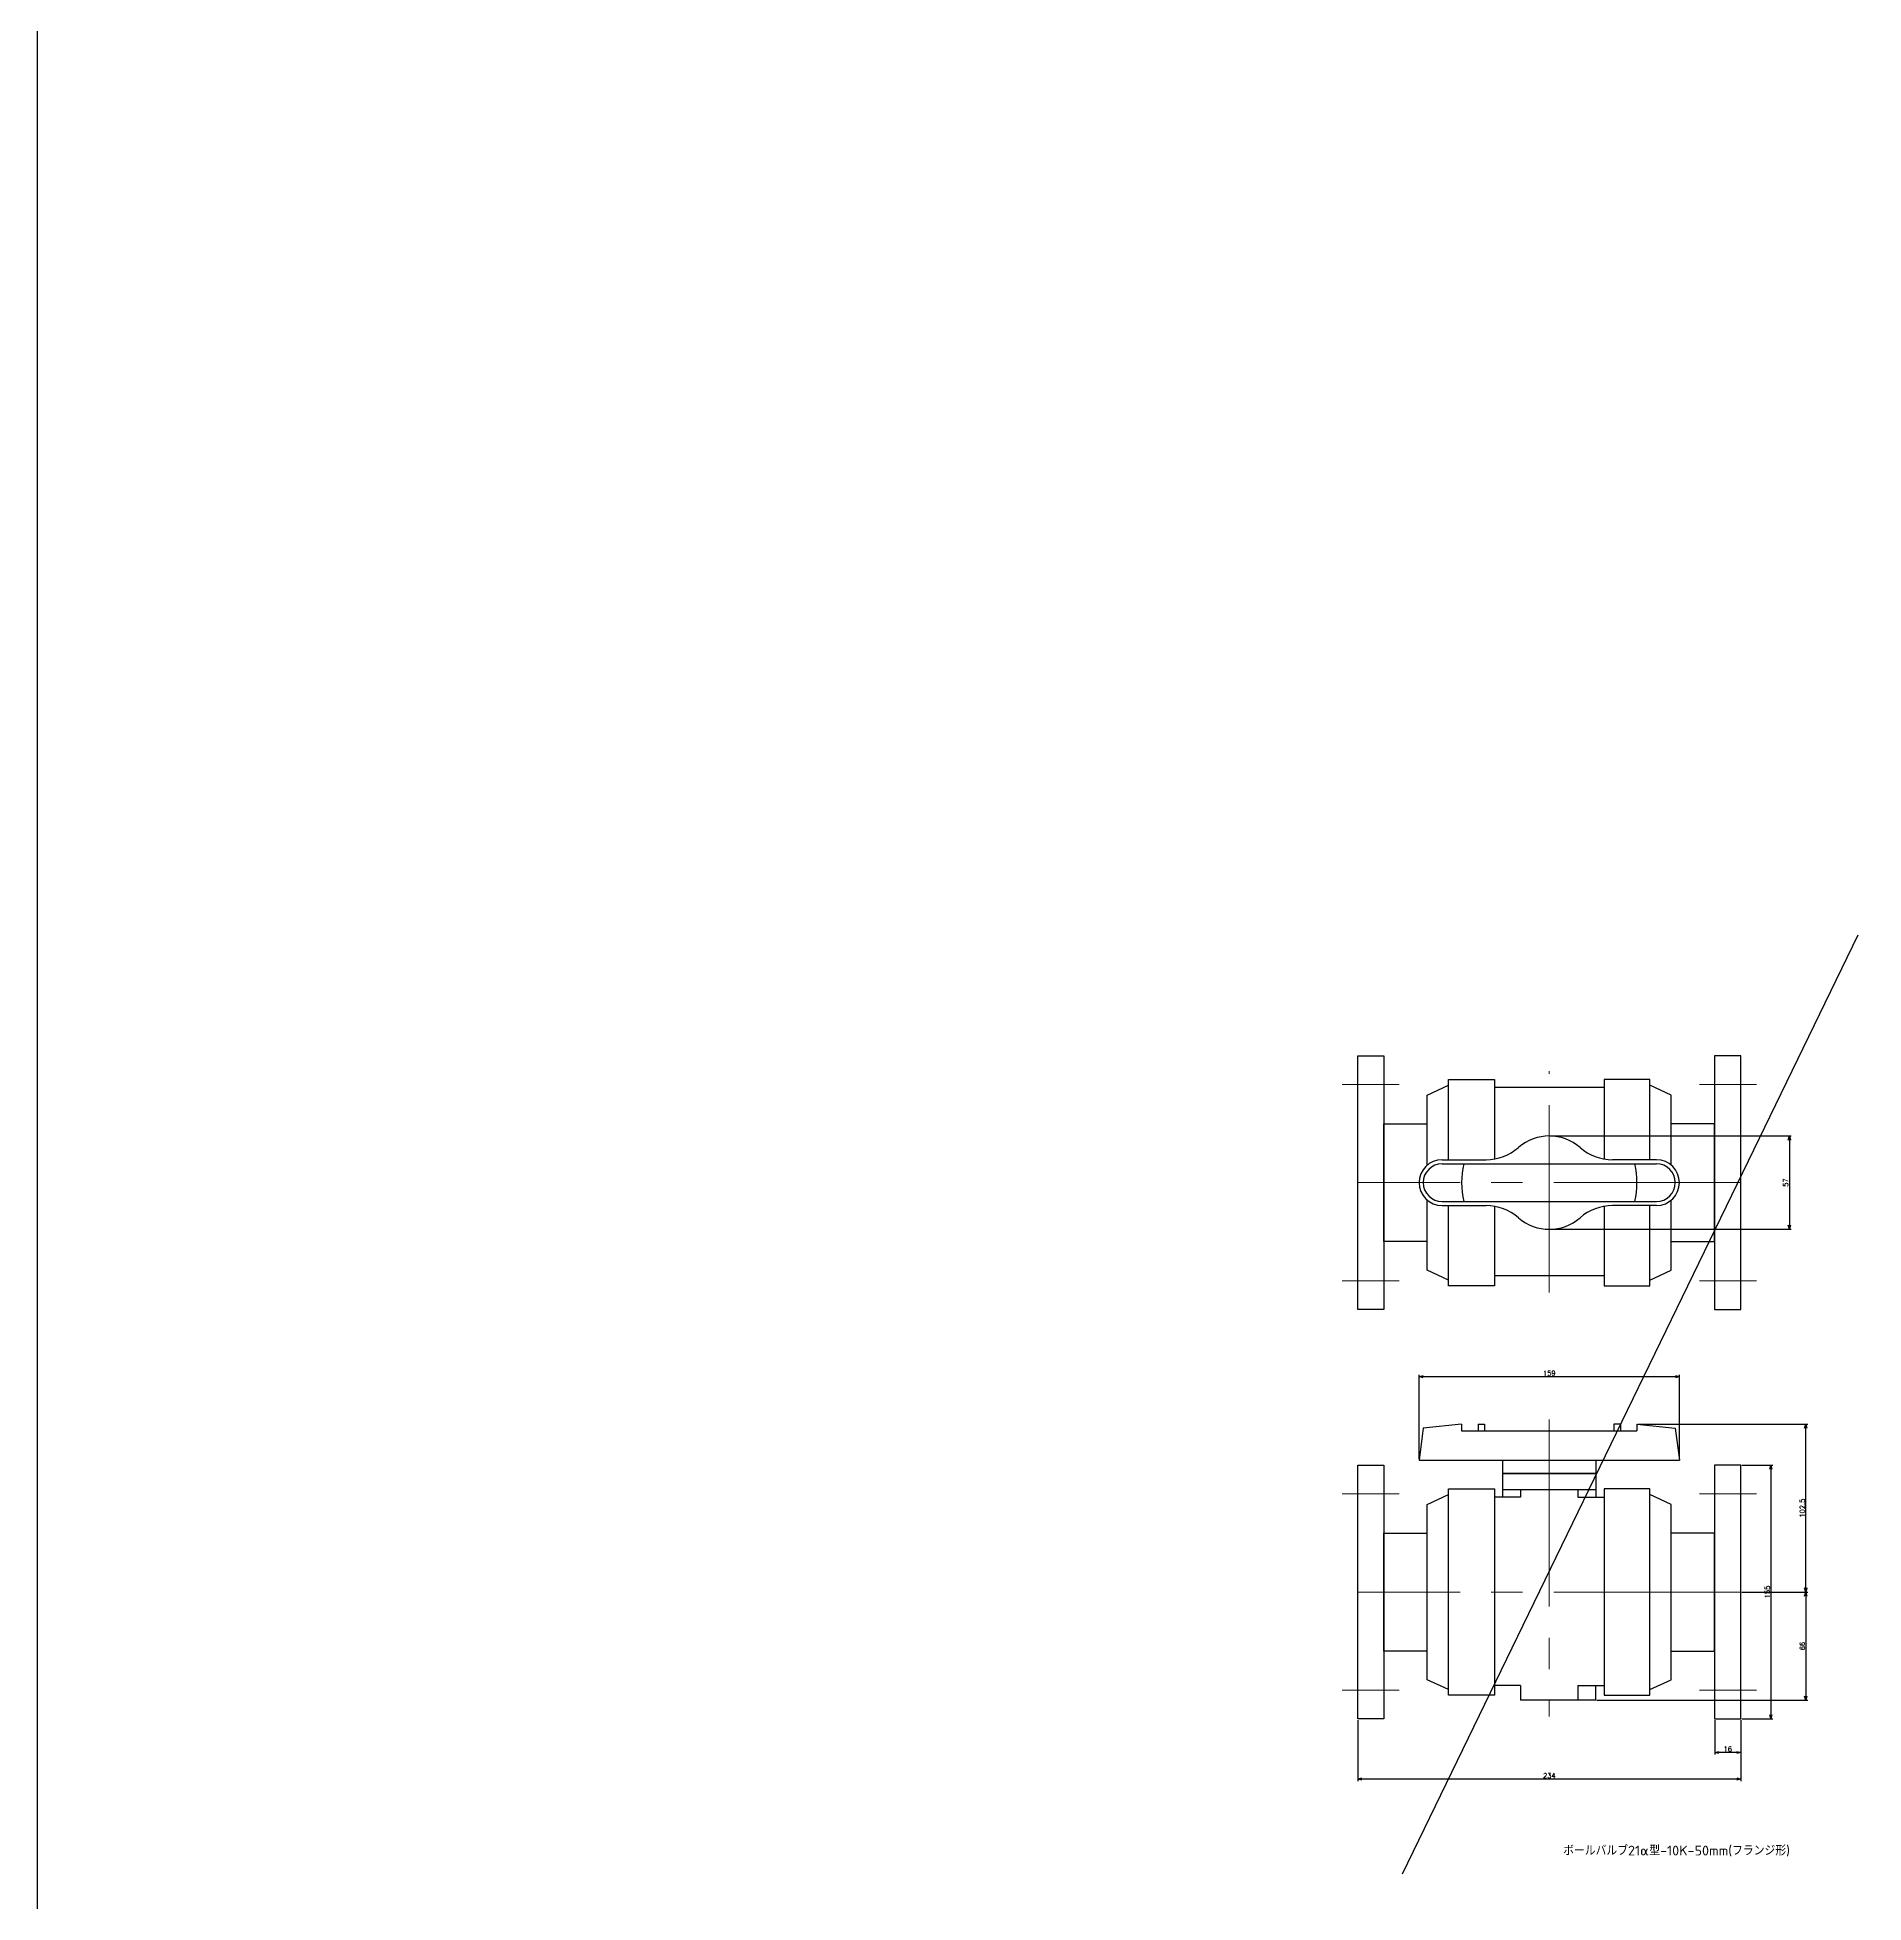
# Model space of a CAD drawing. Header units: millimetres. Extents: x -16130 to 36813, y -8099 to 27484.
# Drawn here: x 5833 to 6949, y 25172 to 26311 of the extents above; entities that cross this region are included whole.
import ezdxf
from ezdxf.enums import TextEntityAlignment as Align

# ---------------------------------------------------------------- set-up
doc = ezdxf.new("R2010")
doc.units = ezdxf.units.MM
doc.header["$LTSCALE"] = 6
doc.header["$PDMODE"] = 99
doc.header["$PDSIZE"] = 1
doc.linetypes.add('CENTER2', pattern=[28.575, 19.05, -3.175, 3.175, -3.175])
doc.layers.add('05_CENTER', color=4, linetype='CENTER2', lineweight=13)
doc.layers.add('08_DIM', color=3, linetype='Continuous', lineweight=13)
doc.styles.add('KSS_TXT', font='txt.shx', dxfattribs={"bigfont": 'extfont2.shx'})
doc.dimstyles.new('KSS_DIM', dxfattribs={"dimtxt": 3, "dimasz": 2.5, "dimexe": 1.25, "dimexo": 0.625, "dimtad": 1, "dimdsep": 46, "dimtxsty": 'KSS_TXT', "dimblk": 'OPEN30', "dimcen": 0, "dimazin": 2, "dimtfac": 0.75, "dimtmove": 0, "dimatfit": 3, "dimldrblk": 'OPEN30', "dimfxl": 1, "dimtolj": 1, "dimarcsym": 0})

# ---------------------------------------------------------------- blocks, each defined once
blk = doc.blocks.new('_Open30')
at = {"color": 0, "linetype": 'ByBlock', "lineweight": -2}
for p, q in [((-1, 0.27), (0, 0)), ((0, 0), (-1, -0.27)), ((0, 0), (-1, 0))]:
    blk.add_line(p, q, dxfattribs=at)
blk = doc.blocks.new('*D1116')
at = {"layer": '08_DIM', "color": 0, "lineweight": -2, "transparency": 16777216}
for p, q in [((6677.3, 25442.4), (6677.3, 25494)), ((6679.8, 25492.8), (6833.8, 25492.8)), ((6836.3, 25442.4), (6836.3, 25494))]:
    blk.add_line(p, q, dxfattribs=at)
at = {"layer": 'Defpoints', "color": 0, "transparency": 16777216}
for p in [(6836.3, 25492.8), (6677.3, 25441.8), (6836.3, 25441.8)]:
    blk.add_point(p, dxfattribs=at)
at = {"layer": '08_DIM', "color": 0, "lineweight": -2, "transparency": 16777216, "xscale": 2.5, "yscale": 2.5, "zscale": 2.5, "rotation": 180}
blk.add_blockref('_Open30', (6677.3, 25492.8), dxfattribs=at)
at = {"layer": '08_DIM', "color": 0, "lineweight": -2, "transparency": 16777216, "xscale": 2.5, "yscale": 2.5, "zscale": 2.5}
blk.add_blockref('_Open30', (6836.3, 25492.8), dxfattribs=at)
at = {"layer": '08_DIM', "color": 0, "transparency": 16777216, "insert": (6756.8, 25494.9), "char_height": 3, "attachment_point": 5, "style": 'KSS_TXT'}
blk.add_mtext('\\A1;159', dxfattribs=at)
blk = doc.blocks.new('*D1117')
at = {"layer": '08_DIM', "color": 0, "lineweight": -2, "transparency": 16777216}
for p, q in [((6810.9, 25463.8), (6914.7, 25463.8)), ((6913.4, 25363.8), (6913.4, 25461.3)), ((6874.4, 25361.3), (6914.7, 25361.3))]:
    blk.add_line(p, q, dxfattribs=at)
at = {"layer": 'Defpoints', "color": 0, "transparency": 16777216}
for p in [(6810.3, 25463.8), (6913.4, 25463.8), (6873.8, 25361.3)]:
    blk.add_point(p, dxfattribs=at)
at = {"layer": '08_DIM', "color": 0, "lineweight": -2, "transparency": 16777216, "xscale": 2.5, "yscale": 2.5, "zscale": 2.5}
for p, rotation in [((6913.4, 25463.8), 90), ((6913.4, 25361.3), 270)]:
    blk.add_blockref('_Open30', p, dxfattribs=dict(at, rotation=rotation))
at = {"layer": '08_DIM', "color": 0, "transparency": 16777216, "insert": (6911.3, 25412.5), "char_height": 3, "attachment_point": 5, "rotation": 90, "style": 'KSS_TXT'}
blk.add_mtext('\\A1;102.5', dxfattribs=at)
blk = doc.blocks.new('*D1118')
at = {"layer": '08_DIM', "color": 0, "lineweight": -2, "transparency": 16777216}
for p, q in [((6874.4, 25361.3), (6914.7, 25361.3)), ((6913.4, 25358.8), (6913.4, 25297.8)), ((6785.9, 25295.3), (6914.7, 25295.3))]:
    blk.add_line(p, q, dxfattribs=at)
at = {"layer": 'Defpoints', "color": 0, "transparency": 16777216}
for p in [(6873.8, 25361.3), (6785.3, 25295.3), (6913.4, 25295.3)]:
    blk.add_point(p, dxfattribs=at)
at = {"layer": '08_DIM', "color": 0, "lineweight": -2, "transparency": 16777216, "xscale": 2.5, "yscale": 2.5, "zscale": 2.5}
for p, rotation in [((6913.4, 25361.3), 90), ((6913.4, 25295.3), 270)]:
    blk.add_blockref('_Open30', p, dxfattribs=dict(at, rotation=rotation))
at = {"layer": '08_DIM', "color": 0, "transparency": 16777216, "insert": (6911.3, 25328.3), "char_height": 3, "attachment_point": 5, "rotation": 90, "style": 'KSS_TXT'}
blk.add_mtext('\\A1;66', dxfattribs=at)
blk = doc.blocks.new('*D1119')
at = {"layer": '08_DIM', "color": 0, "lineweight": -2, "transparency": 16777216}
for p, q in [((6874.4, 25438.8), (6893.3, 25438.8)), ((6892.1, 25436.3), (6892.1, 25286.3)), ((6874.4, 25283.8), (6893.3, 25283.8))]:
    blk.add_line(p, q, dxfattribs=at)
at = {"layer": 'Defpoints', "color": 0, "transparency": 16777216}
for p in [(6873.8, 25438.8), (6873.8, 25283.8), (6892.1, 25283.8)]:
    blk.add_point(p, dxfattribs=at)
at = {"layer": '08_DIM', "color": 0, "lineweight": -2, "transparency": 16777216, "xscale": 2.5, "yscale": 2.5, "zscale": 2.5}
for p, rotation in [((6892.1, 25438.8), 90), ((6892.1, 25283.8), 270)]:
    blk.add_blockref('_Open30', p, dxfattribs=dict(at, rotation=rotation))
at = {"layer": '08_DIM', "color": 0, "transparency": 16777216, "insert": (6890, 25361.3), "char_height": 3, "attachment_point": 5, "rotation": 90, "style": 'KSS_TXT'}
blk.add_mtext('\\A1;155', dxfattribs=at)
blk = doc.blocks.new('*D1120')
at = {"layer": '08_DIM', "color": 0, "lineweight": -2, "transparency": 16777216}
for p, q in [((6857.8, 25283.1), (6857.8, 25262)), ((6873.8, 25283.1), (6873.8, 25262)), ((6871.3, 25263.3), (6860.3, 25263.3))]:
    blk.add_line(p, q, dxfattribs=at)
at = {"layer": 'Defpoints', "color": 0, "transparency": 16777216}
for p in [(6857.8, 25283.8), (6873.8, 25283.8), (6857.8, 25263.3)]:
    blk.add_point(p, dxfattribs=at)
at = {"layer": '08_DIM', "color": 0, "lineweight": -2, "transparency": 16777216, "xscale": 2.5, "yscale": 2.5, "zscale": 2.5, "rotation": 180}
blk.add_blockref('_Open30', (6857.8, 25263.3), dxfattribs=at)
at = {"layer": '08_DIM', "color": 0, "lineweight": -2, "transparency": 16777216, "xscale": 2.5, "yscale": 2.5, "zscale": 2.5}
blk.add_blockref('_Open30', (6873.8, 25263.3), dxfattribs=at)
at = {"layer": '08_DIM', "color": 0, "transparency": 16777216, "insert": (6865.8, 25265.4), "char_height": 3, "attachment_point": 5, "style": 'KSS_TXT'}
blk.add_mtext('\\A1;16', dxfattribs=at)
blk = doc.blocks.new('*D1121')
at = {"layer": '08_DIM', "color": 0, "lineweight": -2, "transparency": 16777216}
for p, q in [((6639.8, 25283.1), (6639.8, 25245.8)), ((6873.8, 25283.1), (6873.8, 25245.8)), ((6871.3, 25247.1), (6642.3, 25247.1))]:
    blk.add_line(p, q, dxfattribs=at)
at = {"layer": 'Defpoints', "color": 0, "transparency": 16777216}
for p in [(6639.8, 25283.8), (6873.8, 25283.8), (6639.8, 25247.1)]:
    blk.add_point(p, dxfattribs=at)
at = {"layer": '08_DIM', "color": 0, "lineweight": -2, "transparency": 16777216, "xscale": 2.5, "yscale": 2.5, "zscale": 2.5, "rotation": 180}
blk.add_blockref('_Open30', (6639.8, 25247.1), dxfattribs=at)
at = {"layer": '08_DIM', "color": 0, "lineweight": -2, "transparency": 16777216, "xscale": 2.5, "yscale": 2.5, "zscale": 2.5}
blk.add_blockref('_Open30', (6873.8, 25247.1), dxfattribs=at)
at = {"layer": '08_DIM', "color": 0, "transparency": 16777216, "insert": (6756.8, 25249.2), "char_height": 3, "attachment_point": 5, "style": 'KSS_TXT'}
blk.add_mtext('\\A1;234', dxfattribs=at)
blk = doc.blocks.new('*D1124')
at = {"layer": '08_DIM', "color": 0, "lineweight": -2, "transparency": 16777216}
for p, q in [((6757.4, 25639.8), (6904.6, 25639.8)), ((6903.4, 25637.3), (6903.4, 25585.3)), ((6757.4, 25582.8), (6904.6, 25582.8))]:
    blk.add_line(p, q, dxfattribs=at)
at = {"layer": 'Defpoints', "color": 0, "transparency": 16777216}
for p in [(6756.8, 25639.8), (6756.8, 25582.8), (6903.4, 25582.8)]:
    blk.add_point(p, dxfattribs=at)
at = {"layer": '08_DIM', "color": 0, "lineweight": -2, "transparency": 16777216, "xscale": 2.5, "yscale": 2.5, "zscale": 2.5}
for p, rotation in [((6903.4, 25639.8), 90), ((6903.4, 25582.8), 270)]:
    blk.add_blockref('_Open30', p, dxfattribs=dict(at, rotation=rotation))
at = {"layer": '08_DIM', "color": 0, "transparency": 16777216, "insert": (6901.2, 25611.3), "char_height": 3, "attachment_point": 5, "rotation": 90, "style": 'KSS_TXT'}
blk.add_mtext('\\A1;57', dxfattribs=at)
blk = doc.blocks.new('ボールバルブ21α型-10K-50mma_1_1')
at = {"color": 0}
for p, q in [((-194, 100), (-196.5, 80.5)), ((-170.5, 102.5), (-194, 100)), ((-170.5, 102.5), (-170.5, 98.5)), ((-170.5, 98.5), (-63.5, 98.5)), ((-160.5, 102.5), (-156.5, 102.5)), ((-160.5, 102.5), (-160.5, 98.5)), ((-156.5, 102.5), (-156.5, 98.5)), ((-77.5, 102.5), (-77.5, 98.5)), ((-73.5, 102.5), (-77.5, 102.5)), ((-73.5, 102.5), (-73.5, 98.5)), ((-63.5, 102.5), (-40, 100)), ((-63.5, 102.5), (-63.5, 98.5)), ((-40, 100), (-37.5, 80.5)), ((-196.5, 80.5), (-37.5, 80.5)), ((-145.5, 80.5), (-145.5, 58)), ((-88.5, 80.5), (-88.5, 58)), ((-234, -77.5), (-234, 77.5)), ((-234, 77.5), (-218, 77.5)), ((-218, 77.5), (-218, -77.5)), ((-88.5, 72.5), (-145.5, 72.5)), ((-145.5, 72.5), (-88.5, 72.5)), ((0, 77.5), (-16, 77.5)), ((-16, 77.5), (-16, -77.5)), ((0, -77.5), (0, 77.5)), ((-191.5, 53.5), (-178.5, 59.5)), ((-178.5, -63), (-178.5, 63)), ((-178.5, 63), (-150.5, 63)), ((-150.5, 63), (-150.5, -63)), ((-134.5, 58), (-150.5, 58)), ((-88.5, 62.5), (-145.5, 62.5)), ((-134.5, 62.5), (-134.5, 58)), ((-99.5, 62.5), (-99.5, 58)), ((-99.5, 58), (-83.5, 58)), ((-55.5, 63), (-83.5, 63)), ((-83.5, 63), (-83.5, -63)), ((-55.5, -63), (-55.5, 63)), ((-42.5, 53.5), (-55.5, 59.5)), ((-191.5, -53.5), (-191.5, 53.5)), ((-42.5, -53.5), (-42.5, 53.5)), ((-218, 36), (-191.5, 36)), ((-218, -36), (-218, 36)), ((-16, 36), (-42.5, 36)), ((-16, -36), (-16, 36)), ((-191.5, -36), (-218, -36)), ((-42.5, -36), (-16, -36)), ((-178.5, -59.5), (-191.5, -53.5)), ((-55.5, -59.5), (-42.5, -53.5)), ((-150.5, -63), (-178.5, -63)), ((-134.5, -57), (-150.5, -57)), ((-134.5, -57), (-134.5, -66)), ((-88.5, -66), (-134.5, -66)), ((-99.5, -57), (-83.5, -57)), ((-99.5, -57), (-99.5, -66)), ((-88.5, -66), (-88.5, -57)), ((-83.5, -63), (-55.5, -63)), ((-218, -77.5), (-234, -77.5)), ((-16, -77.5), (0, -77.5))]:
    blk.add_line(p, q, dxfattribs=at)
at = {"layer": '05_CENTER', "color": 0}
for p, q in [((-117, 105.4), (-117, -76)), ((-243.5, 60), (-208.7, 60)), ((9.5, 60), (-25.3, 60)), ((0, 0), (-234, 0)), ((-243.5, -60), (-208.7, -60)), ((9.5, -60), (-25.3, -60))]:
    blk.add_line(p, q, dxfattribs=at)
blk = doc.blocks.new('ボールバルブ21α型-10K-50mmb_1_1')
at = {"color": 0}
for p, q in [((-234, -77.5), (-234, 77.5)), ((-234, 77.5), (-218, 77.5)), ((-218, 77.5), (-218, -77.5)), ((-16, 77.5), (-16, -77.5)), ((0, 77.5), (-16, 77.5)), ((0, -77.5), (0, 77.5)), ((-191.5, 53.5), (-178.5, 59.5)), ((-178.5, 63), (-150.5, 63)), ((-178.5, 14), (-178.5, 63)), ((-150.5, 63), (-150.5, 14.4)), ((-83.5, 58), (-150.5, 58)), ((-55.5, 63), (-83.5, 63)), ((-83.5, 63), (-83.5, 14.4)), ((-55.5, 14), (-55.5, 63)), ((-42.5, 53.5), (-55.5, 59.5)), ((-191.5, 10.7), (-191.5, 53.5)), ((-42.5, 10.7), (-42.5, 53.5)), ((-218, 36), (-191.5, 36)), ((-218, -36), (-218, 36)), ((-16, 36), (-42.5, 36)), ((-16, -36), (-16, 36)), ((-182.5, 14), (-155.6, 14)), ((-182.5, 11.5), (-51.5, 11.5)), ((-51.5, 14), (-78.4, 14)), ((-191.5, -53.5), (-191.5, -10.7)), ((-42.5, -53.5), (-42.5, -10.7)), ((-182.5, -11.5), (-51.5, -11.5)), ((-182.5, -14), (-155.6, -14)), ((-178.5, -63), (-178.5, -14)), ((-150.5, -14.4), (-150.5, -63)), ((-83.5, -14.4), (-83.5, -63)), ((-51.5, -14), (-78.4, -14)), ((-55.5, -63), (-55.5, -14)), ((-191.5, -36), (-218, -36)), ((-42.5, -36), (-16, -36)), ((-178.5, -59.5), (-191.5, -53.5)), ((-55.5, -59.5), (-42.5, -53.5)), ((-150.5, -63), (-178.5, -63)), ((-83.5, -57), (-150.5, -57)), ((-83.5, -63), (-55.5, -63)), ((-218, -77.5), (-234, -77.5)), ((-16, -77.5), (0, -77.5))]:
    blk.add_line(p, q, dxfattribs=at)
for centre, radius, start, end in [((-117, 0), 28.5, 48.7758, 131.2242), ((-182.5, 0), 14, 90, 270), ((-182.5, 0), 11.5, 90, 270), ((-117, 0), 53.5, 167.5872, 192.4128), ((-155.6, 44), 30, 270, 311.2242), ((-78.4, 44), 30, 228.7758, 270), ((-117, 0), 53.5, 347.5872, 12.4128), ((-51.5, 0), 14, 270, 90), ((-51.5, 0), 11.5, 270, 90), ((-155.6, -44), 30, 48.7758, 90), ((-117, 0), 28.5, 228.7758, 311.2242), ((-78.4, -44), 30, 90, 131.2242)]:
    blk.add_arc(centre, radius, start, end, dxfattribs=at)
at = {"layer": '05_CENTER', "color": 0}
for p, q in [((-243.5, 60), (-208.7, 60)), ((-117, -67), (-117, 68)), ((9.5, 60), (-25.3, 60)), ((0, 0), (-234, 0)), ((-243.5, -60), (-208.7, -60)), ((9.5, -60), (-25.3, -60))]:
    blk.add_line(p, q, dxfattribs=at)

msp = doc.modelspace()

# ---------------------------------------------------------------- linework, layer by layer
msp.add_line((6945.20467, 25762.45482), (6666.89498, 25189.07331))
at = {"color": 2}
msp.add_lwpolyline([(5833.28263, 23783.09533), (10501.03487, 23783.09533), (10501.03487, 26876.38116), (5833.28263, 26876.38116)], close=True, dxfattribs=at)

# ---------------------------------------------------------------- block references
at = {"color": 4}
for name, p in [('ボールバルブ21α型-10K-50mmb_1_1', (6873.75833, 25611.26336)), ('ボールバルブ21α型-10K-50mma_1_1', (6873.75833, 25361.26336))]:
    msp.add_blockref(name, p, dxfattribs=at)

# ---------------------------------------------------------------- texts
at = {"color": 0, "style": 'KSS_TXT'}
msp.add_text('ボールバルブ21α型-10K-50mm(フランジ形)', height=6, dxfattribs=at).set_placement((6765.26258, 25198.61545), align=Align.BOTTOM_LEFT)

# ---------------------------------------------------------------- dimensions: what is measured, and where the dimension line sits
at = {"layer": '08_DIM'}
for base, p1, p2, picture, middle in [((6903.37364, 25582.76336), (6756.75833, 25639.76336), (6756.75833, 25582.76336), '*D1124', (6901.24656, 25611.26336)), ((6913.42434, 25463.76336), (6873.75833, 25361.26336), (6810.25833, 25463.76336), '*D1117', (6911.29725, 25412.51336)), ((6892.09581, 25283.76336), (6873.75833, 25438.76336), (6873.75833, 25283.76336), '*D1119', (6889.96665, 25361.26336)), ((6913.42434, 25295.26336), (6873.75833, 25361.26336), (6785.25833, 25295.26336), '*D1118', (6911.29934, 25328.26336))]:
    dim = msp.add_linear_dim(base=base, p1=p1, p2=p2, angle=90, dimstyle='KSS_DIM', override={"dimscale": 1}, dxfattribs=at)
    dim.commit()
    dim.dimension.update_dxf_attribs({"geometry": picture, "text_midpoint": middle})
for base, p1, p2, picture, middle in [((6836.25833, 25492.76882), (6677.25833, 25441.76336), (6836.25833, 25441.76336), '*D1116', (6756.75833, 25494.8959)), ((6639.75833, 25247.09789), (6873.75833, 25283.76336), (6639.75833, 25283.76336), '*D1121', (6756.75833, 25249.22289)), ((6857.75833, 25263.27581), (6873.75833, 25283.76336), (6857.75833, 25283.76336), '*D1120', (6865.75833, 25265.40081))]:
    dim = msp.add_linear_dim(base=base, p1=p1, p2=p2, dimstyle='KSS_DIM', override={"dimscale": 1}, dxfattribs=at)
    dim.commit()
    dim.dimension.update_dxf_attribs({"geometry": picture, "text_midpoint": middle})

doc.saveas('drawing.dxf')
